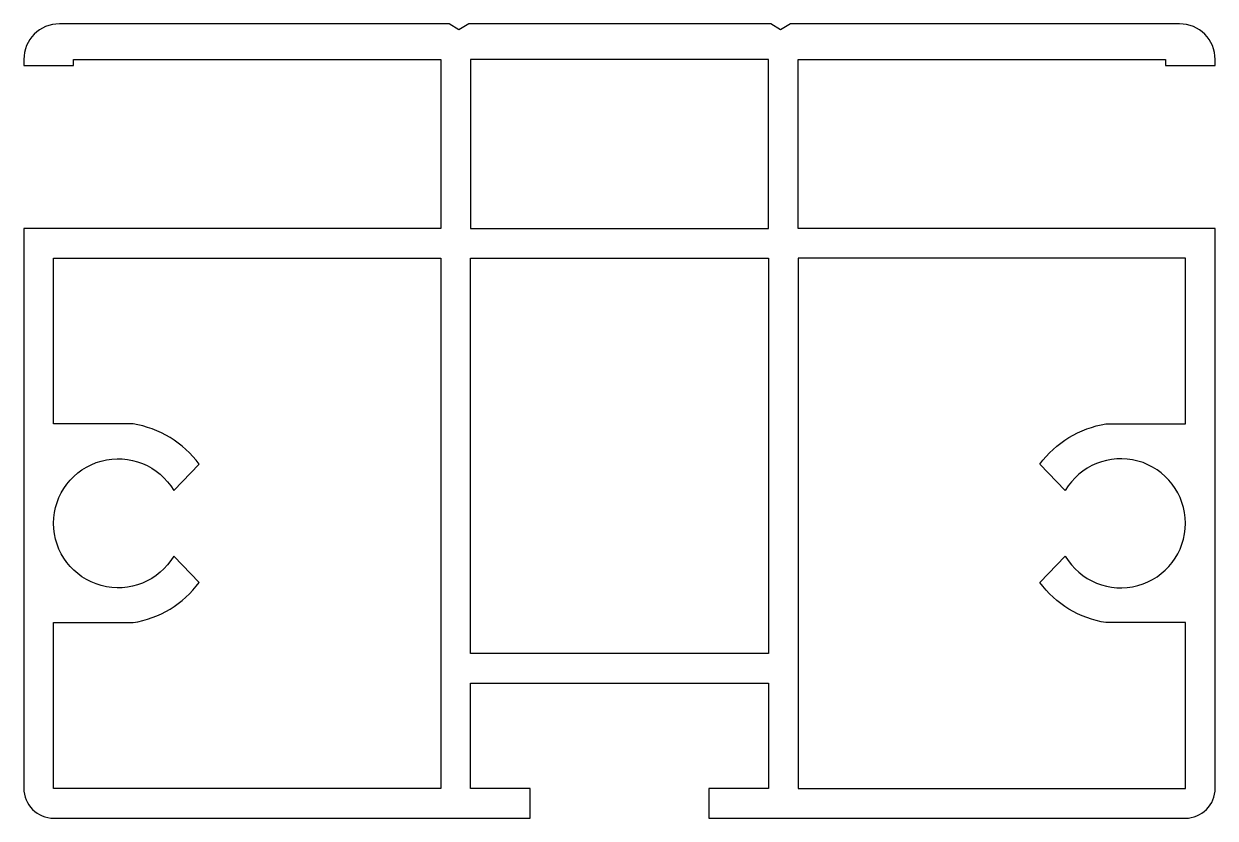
# Model space of a CAD drawing. Extents: x 125.8 to 185.8, y 193.7 to 233.7.
import ezdxf

# ---------------------------------------------------------------- set-up
doc = ezdxf.new("R2010")
doc.units = 0
doc.header["$LTSCALE"] = 15
doc.layers.get('0').update_dxf_attribs({"linetype": 'CONTINUOUS'})

msp = doc.modelspace()

# ---------------------------------------------------------------- linework, layer by layer
at = {"color": 0}
for points in [[(185.802, 231.575), (185.802, 231.875, 0.414146), (184.002, 233.675), (164.417, 233.675), (163.917, 233.375), (163.417, 233.675), (148.217, 233.675), (147.717, 233.375), (147.217, 233.675), (127.602, 233.675, 0.414146), (125.802, 231.875), (125.802, 231.875), (125.802, 231.575), (128.302, 231.575), (128.302, 231.875), (146.802, 231.875), (146.802, 223.375), (125.802, 223.375), (125.802, 195.175, 0.414214), (127.302, 193.675), (151.302, 193.675), (151.302, 195.175), (148.302, 195.175), (148.302, 200.475), (163.302, 200.475), (163.302, 195.175), (160.302, 195.175), (160.302, 193.675), (160.302, 193.675), (184.302, 193.675, 0.414214), (185.802, 195.175), (185.802, 223.375), (164.802, 223.375), (164.802, 231.875), (183.302, 231.875), (183.302, 231.575)], [(134.632, 211.501, 0.199034), (131.302, 213.525), (127.302, 213.525), (127.302, 221.875), (146.802, 221.875), (146.802, 195.175), (127.302, 195.175), (127.302, 203.525), (131.302, 203.525, 0.199034), (134.632, 205.55), (133.352, 206.875, -3.666667), (133.352, 210.175)], [(164.802, 195.175), (184.302, 195.175), (184.302, 203.525), (180.302, 203.525, -0.199034), (176.971, 205.55), (178.252, 206.875, 3.666667), (178.252, 210.175), (176.971, 211.501, -0.199034), (180.302, 213.525), (184.302, 213.525), (184.302, 221.875), (164.802, 221.875)]]:
    msp.add_lwpolyline(points, format="xyb", close=True, dxfattribs=at)
for points in [[(148.302, 231.875), (148.302, 223.375), (163.302, 223.375), (163.302, 231.875)], [(163.302, 221.875), (163.302, 201.975), (148.302, 201.975), (148.302, 221.875)]]:
    msp.add_lwpolyline(points, close=True, dxfattribs=at)

doc.saveas('drawing.dxf')
